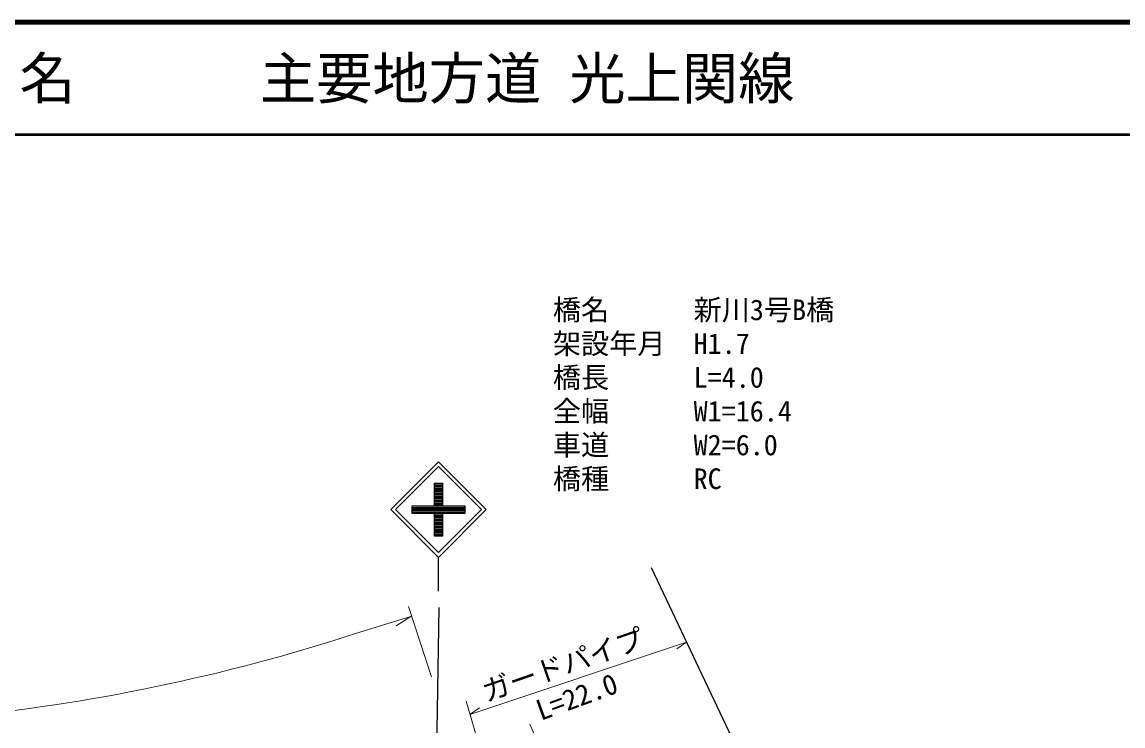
# Model space of a CAD drawing. Units: millimetres, scale not verified. Extents: x 40000 to 680000, y 20000 to 380000.
# Drawn here: x 195600 to 293422, y 317495 to 380000 of the extents above; entities that cross this region are included whole.
import ezdxf
from ezdxf.enums import TextEntityAlignment as Align

# ---------------------------------------------------------------- set-up
doc = ezdxf.new("R2010")
doc.units = ezdxf.units.MM
doc.header["$LTSCALE"] = 1000
for name, color, linetype, lineweight in [('M-BMK-OTRS', 5, 'Continuous', 25), ('M-STR-HTXT', 7, 'Continuous', 13), ('M-STR-STRC', 7, 'Continuous', 25), ('M-TTL', 2, 'Continuous', 140), ('M-TTL-LINE', 7, 'Continuous', 50)]:
    doc.layers.add(name, color=color, linetype=linetype, lineweight=lineweight)
doc.layers.add('M-TTL-TXT', color=7, linetype='Continuous')
doc.styles.add('ＭＳ ゴシック', font='')
doc.styles.get('ＭＳ ゴシック').set_extended_font_data('MS Gothic')

msp = doc.modelspace()

# ---------------------------------------------------------------- linework, layer by layer
at = {"layer": 'M-BMK-OTRS'}
msp.add_line((266309, 300349), (251518, 331533), dxfattribs=at)
at = {"layer": 'M-STR-HTXT'}
for p, q in [((231969, 321859), (229931, 328113)), ((225233, 325706), (230161, 327226)), ((230161, 327226), (228851, 326383)), ((235395, 318519), (254648, 324932)), ((254648, 324932), (253788, 324350)), ((235051, 319688), (239008, 306241)), ((235395, 318519), (236255, 319101)), ((240722, 317646), (245686, 306327))]:
    msp.add_line(p, q, dxfattribs=at)
msp.add_arc((174009, 482516), 164964, 262.6586, 288.09015, dxfattribs=at)
at = {"layer": 'M-STR-STRC'}
for p, q in [((228366, 336703), (232609, 340946)), ((232609, 340522), (228791, 336703)), ((232609, 340946), (236852, 336703)), ((236427, 336703), (232609, 340522)), ((232259, 337053), (232259, 339053)), ((232259, 339053), (232959, 339053)), ((232959, 338953), (232259, 338953)), ((232959, 338823), (232259, 338823)), ((232959, 338693), (232259, 338693)), ((232959, 338563), (232259, 338563)), ((232959, 339053), (232959, 337053)), ((232959, 338433), (232259, 338433)), ((232959, 338303), (232259, 338303)), ((232959, 338173), (232259, 338173)), ((232959, 338043), (232259, 338043)), ((232959, 337913), (232259, 337913)), ((232959, 337783), (232259, 337783)), ((232959, 337653), (232259, 337653)), ((232959, 337523), (232259, 337523)), ((232609, 332461), (228366, 336703)), ((228791, 336703), (232609, 332885)), ((230259, 336353), (230259, 337053)), ((230259, 337053), (232259, 337053)), ((234959, 337003), (230259, 337003)), ((234959, 336873), (230259, 336873)), ((234959, 336743), (230259, 336743)), ((234959, 336613), (230259, 336613)), ((232959, 337393), (232259, 337393)), ((232959, 337263), (232259, 337263)), ((232959, 337133), (232259, 337133)), ((236852, 336703), (232609, 332461)), ((232609, 332885), (236427, 336703)), ((232959, 337053), (234959, 337053)), ((234959, 337053), (234959, 336353)), ((234959, 336483), (230259, 336483)), ((232259, 336353), (230259, 336353)), ((232259, 334353), (232259, 336353)), ((232959, 336353), (232259, 336353)), ((232959, 336223), (232259, 336223)), ((232959, 336093), (232259, 336093)), ((232959, 335963), (232259, 335963)), ((232959, 335833), (232259, 335833)), ((232959, 335703), (232259, 335703)), ((232959, 335573), (232259, 335573)), ((234959, 336353), (232959, 336353)), ((232959, 336353), (232959, 334353)), ((232959, 335443), (232259, 335443)), ((232959, 335313), (232259, 335313)), ((232959, 335183), (232259, 335183)), ((232959, 335053), (232259, 335053)), ((232959, 334923), (232259, 334923)), ((232959, 334793), (232259, 334793)), ((232959, 334663), (232259, 334663)), ((232959, 334533), (232259, 334533)), ((232959, 334403), (232259, 334403)), ((232959, 334353), (232259, 334353)), ((232609, 329461), (232609, 332461)), ((232646, 328023), (232060, 291942))]:
    msp.add_line(p, q, dxfattribs=at)
at = {"layer": 'M-TTL'}
msp.add_line((680000, 380000), (40000, 380000), dxfattribs=at)
at = {"layer": 'M-TTL-LINE'}
msp.add_line((40000, 370000), (680000, 370000), dxfattribs=at)

# ---------------------------------------------------------------- texts
at = {"layer": 'M-STR-HTXT', "style": 'ＭＳ ゴシック'}
for s, p in [('橋名\u3000\u3000\u3000新川3号B橋', (242770, 352982)), ('架設年月\u3000H1.7', (242770, 349982)), ('橋長\u3000\u3000\u3000L=4.0', (242770, 346982)), ('全幅\u3000\u3000\u3000W1=16.4', (242770, 343982)), ('車道\u3000\u3000\u3000W2=6.0', (242770, 340982)), ('橋種\u3000\u3000\u3000RC', (242770, 337982))]:
    msp.add_text(s, height=1833, dxfattribs=at).set_placement(p, align=Align.BOTTOM_LEFT)
for s, rotation, p in [('ガードパイプ', 19, (237046, 319099)), ('L=22.0', 20, (241878, 317431))]:
    msp.add_text(s, height=1833, rotation=rotation, dxfattribs=at).set_placement(p, align=Align.BOTTOM_LEFT)
at = {"layer": 'M-TTL-TXT', "style": 'ＭＳ ゴシック'}
for s, p in [('路 線 名', (180380, 375000)), ('主要地方道 光上関線', (216734, 375000))]:
    msp.add_text(s, height=3666, dxfattribs=at).set_placement(p, align=Align.MIDDLE_LEFT)

doc.saveas('drawing.dxf')
